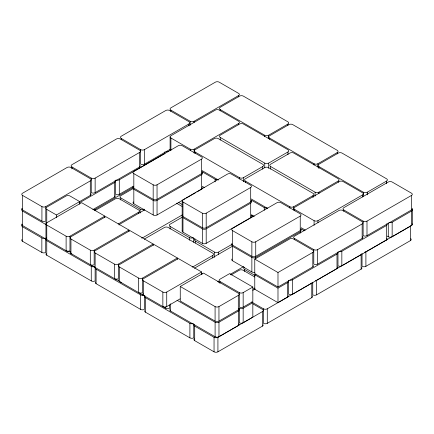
<?xml version="1.0" encoding="UTF-8"?>
<svg xmlns="http://www.w3.org/2000/svg" width="434" height="434" viewBox="0 0 434 434"><rect width="100%" height="100%" fill="white"/><g stroke="black" fill="none" stroke-linecap="round" stroke-linejoin="round"><path stroke-width="0.65" d="M45.798 206.595L90.299 180.902A2.734 1.579 0 0 0 90.299 178.667L70.948 167.497A2.734 1.579 0 0 0 67.08 167.497L22.579 193.19A2.734 1.579 0 0 0 22.579 195.425L22.579 209.947L41.924 221.118A2.734 1.579 0 0 0 45.798 221.118L45.798 206.595A2.734 1.579 0 0 1 41.924 206.595L22.579 195.425M71.919 166.938L91.265 178.108A2.734 1.579 0 0 0 95.138 178.108L139.639 152.415A2.734 1.579 0 0 0 139.639 150.18L120.289 139.01A2.734 1.579 0 0 0 116.42 139.01L71.919 164.703A2.734 1.579 0 0 0 71.919 166.938L71.919 168.918M121.249 138.446L140.594 149.616A2.734 1.579 0 0 0 144.468 149.616L188.969 123.923A2.734 1.579 0 0 0 188.969 121.688L169.618 110.518A2.734 1.579 0 0 0 165.75 110.518L121.249 136.211A2.734 1.579 0 0 0 121.249 138.446L121.249 139.764M170.844 110.106L190.195 121.276A2.734 1.579 0 0 0 194.063 121.276L238.564 95.583A2.734 1.579 0 0 0 238.564 93.348L219.219 82.178A2.734 1.579 0 0 0 215.345 82.178L170.844 107.871A2.734 1.579 0 0 0 170.844 110.106L170.844 111.424M79.655 201.571L69.983 195.984A2.734 1.579 0 0 0 66.114 195.984L46.764 207.154A2.734 1.579 0 0 0 46.764 209.389L56.436 214.976L79.655 201.571L79.655 204.208M79.758 201.512L90.299 195.425A2.734 1.579 0 0 0 90.89 193.705M91.265 178.108L91.265 192.631A2.734 1.579 0 0 0 95.138 192.631L139.639 166.938A2.734 1.579 0 0 0 140.421 165.614M140.594 149.616L140.594 164.139A2.734 1.579 0 0 0 144.468 164.139L170.231 149.263M79.351 202.862L114.484 182.578A2.734 1.579 0 0 0 114.923 180.669M115.992 180.05A2.734 1.579 0 0 0 119.296 179.801L163.797 154.108A2.734 1.579 0 0 0 164.236 152.198M170.909 137.996L190.26 149.166A2.734 1.579 0 0 0 194.128 149.166L238.629 123.473A2.734 1.579 0 0 0 238.629 121.238L219.284 110.068A2.734 1.579 0 0 0 215.41 110.068L170.909 135.761A2.734 1.579 0 0 0 170.909 137.996L170.909 150.538M92.822 209.611L114.484 197.101A2.734 1.579 0 0 0 115.194 195.577M115.428 180.463L115.428 194.323A2.734 1.579 0 0 0 119.296 194.323L133.352 186.208M93.869 209.823A2.734 1.579 0 0 0 95.095 209.416L133.743 187.103M94.948 210.615L115.444 198.783A2.734 1.579 0 0 1 119.312 198.783L138.663 209.953A2.734 1.579 0 0 1 138.663 212.188L138.663 213.506M133.65 188.269L120.766 195.707A2.734 1.579 0 0 0 120.766 197.942L120.766 199.922M133.824 173.633L153.175 184.808A2.734 1.579 0 0 0 157.043 184.808L201.544 159.11A2.734 1.579 0 0 0 201.544 156.875L182.199 145.705A2.734 1.579 0 0 0 178.325 145.705L133.824 171.397A2.734 1.579 0 0 0 133.824 173.633L133.824 188.155L153.175 199.331A2.734 1.579 0 0 0 157.043 199.331L201.544 173.633A2.734 1.579 0 0 0 201.984 171.728M104.811 216.094L81.592 202.683L46.764 222.794A2.734 1.579 0 0 0 46.764 225.029L66.114 236.199A2.734 1.579 0 0 0 69.983 236.199L104.811 216.094L104.811 217.412M220.184 109.547L264.686 135.24A2.734 1.579 0 0 0 268.559 135.24L287.905 124.07A2.734 1.579 0 0 0 287.905 121.835L243.403 96.142A2.734 1.579 0 0 0 239.535 96.142L220.184 107.312A2.734 1.579 0 0 0 220.184 109.547L220.184 110.865M133.39 187.369A2.734 1.579 0 0 0 133.824 189.273L153.175 200.443A2.734 1.579 0 0 0 157.043 200.443L201.544 174.75A2.734 1.579 0 0 0 201.984 172.846M118.167 224.02L138.663 212.188M144.489 209.942L119.892 224.139A2.734 1.579 0 0 0 119.117 225.051M128.996 230.058L105.777 216.647L70.948 236.758A2.734 1.579 0 0 0 70.948 238.993L90.299 250.163A2.734 1.579 0 0 0 94.167 250.163L128.996 230.058L128.996 231.376M133.39 201.891A2.734 1.579 0 0 0 133.824 203.796L153.175 214.966A2.734 1.579 0 0 0 157.043 214.966L185.15 198.739M186.322 198.067L195.691 192.653M196.862 191.98L200.964 189.615M195.029 151.998L239.535 177.69A2.734 1.579 0 0 0 243.403 177.69L262.754 166.52A2.734 1.579 0 0 0 262.754 164.285L218.248 138.592A2.734 1.579 0 0 0 214.38 138.592L195.029 149.763A2.734 1.579 0 0 0 195.029 151.998L195.029 153.316M220.25 137.437L264.751 163.13A2.734 1.579 0 0 0 268.624 163.13L287.97 151.96A2.734 1.579 0 0 0 287.97 149.725L243.469 124.032A2.734 1.579 0 0 0 239.601 124.032L220.25 135.202A2.734 1.579 0 0 0 220.25 137.437L220.25 140.079M182.345 214.895L143.112 237.544A2.734 1.579 0 0 1 141.538 237.995M182.405 217.098L170.106 224.194A2.734 1.579 0 0 0 170.106 226.429L170.106 229.071M182.969 202.011L202.32 213.181A2.734 1.579 0 0 0 206.193 213.181L250.695 187.488A2.734 1.579 0 0 0 250.695 185.253L231.344 174.083A2.734 1.579 0 0 0 227.476 174.083L182.969 199.776A2.734 1.579 0 0 0 182.969 202.011L182.969 216.533L202.32 227.704A2.734 1.579 0 0 0 206.193 227.704L250.695 202.011A2.734 1.579 0 0 0 251.129 200.101M153.186 244.022L129.967 230.611L95.138 250.722A2.734 1.579 0 0 0 95.138 252.957L114.484 264.127A2.734 1.579 0 0 0 118.357 264.127L153.186 244.022L153.186 245.34M269.525 138.034L314.026 163.726A2.734 1.579 0 0 0 317.9 163.726L337.245 152.556A2.734 1.579 0 0 0 337.245 150.321L292.744 124.629A2.734 1.579 0 0 0 288.876 124.629L269.525 135.799A2.734 1.579 0 0 0 269.525 138.034L269.525 139.352M182.535 215.741A2.734 1.579 0 0 0 182.969 217.651L202.32 228.821A2.734 1.579 0 0 0 206.193 228.821L250.695 203.128A2.734 1.579 0 0 0 251.129 201.219M177.37 257.986L154.151 244.581L119.323 264.686A2.734 1.579 0 0 0 119.323 266.921L138.674 278.091A2.734 1.579 0 0 0 142.542 278.091L177.37 257.986L177.37 259.304M182.535 230.264A2.734 1.579 0 0 0 182.969 232.174L202.32 243.344A2.734 1.579 0 0 0 206.193 243.344L250.695 217.651A2.734 1.579 0 0 0 251.129 215.741M245.34 181.043L289.841 206.736A2.734 1.579 0 0 0 293.709 206.736L313.06 195.566A2.734 1.579 0 0 0 313.06 193.331L268.559 167.638A2.734 1.579 0 0 0 264.686 167.638L245.34 178.808A2.734 1.579 0 0 0 245.34 181.043L245.34 182.361M270.556 166.482L315.062 192.175A2.734 1.579 0 0 0 318.93 192.175L338.281 181.005A2.734 1.579 0 0 0 338.281 178.77L293.775 153.077A2.734 1.579 0 0 0 289.907 153.077L270.556 164.247A2.734 1.579 0 0 0 270.556 166.482L270.556 169.124M144.343 239.373A2.734 1.579 0 0 1 145.048 238.662L164.399 227.492A2.734 1.579 0 0 1 168.267 227.492L212.774 253.185A2.734 1.579 0 0 1 212.774 255.42L193.423 266.59A2.734 1.579 0 0 1 192.197 267.002M195.023 238.874A2.734 1.579 0 0 0 195.262 240.951L214.608 252.127A2.734 1.579 0 0 0 218.481 252.127L231.946 244.347M232.206 246.387L195.316 267.686A2.734 1.579 0 0 0 194.606 268.391M201.56 271.95L178.341 258.545L143.508 278.65A2.734 1.579 0 0 0 143.508 280.885L162.858 292.055A2.734 1.579 0 0 0 166.732 292.055L201.56 271.95L201.56 274.586M232.516 230.611L251.866 241.787A2.734 1.579 0 0 0 255.734 241.787L300.241 216.089A2.734 1.579 0 0 0 300.241 213.859L280.89 202.683A2.734 1.579 0 0 0 277.022 202.683L232.516 228.382A2.734 1.579 0 0 0 232.516 230.611L232.516 245.134L251.866 256.31A2.734 1.579 0 0 0 255.734 256.31L300.241 230.611A2.734 1.579 0 0 0 300.946 229.087M180.256 286.483L203.475 273.078L238.304 293.183A2.734 1.579 0 0 1 238.304 295.418L238.304 309.941L218.953 321.111A2.734 1.579 0 0 1 215.085 321.111L180.256 301.006L180.256 286.483L215.085 306.588A2.734 1.579 0 0 0 218.953 306.588L238.304 295.418M162.858 292.055L162.858 306.578A2.734 1.579 0 0 0 166.732 306.578L180.083 298.869M294.746 209.492L314.091 220.662A2.734 1.579 0 0 0 317.965 220.662L362.466 194.969A2.734 1.579 0 0 0 362.466 192.734L343.12 181.564A2.734 1.579 0 0 0 339.247 181.564L294.746 207.257A2.734 1.579 0 0 0 294.746 209.492L294.746 210.81M318.865 166.52L363.366 192.213A2.734 1.579 0 0 0 367.24 192.213L386.591 181.043A2.734 1.579 0 0 0 386.591 178.808L342.084 153.115A2.734 1.579 0 0 0 338.216 153.115L318.865 164.285A2.734 1.579 0 0 0 318.865 166.52L318.865 168.501M231.924 244.532A2.734 1.579 0 0 0 232.516 246.252L251.866 257.427A2.734 1.579 0 0 0 255.734 257.427L300.241 231.729A2.734 1.579 0 0 0 300.675 229.825M254.769 259.098L289.597 238.993A2.734 1.579 0 0 1 293.465 238.993L312.816 250.163A2.734 1.579 0 0 1 312.816 252.398L312.816 266.921L277.988 287.031L254.769 273.626L254.769 259.098L277.988 272.509L312.816 252.398M230.248 274.326L243.713 266.552M231.04 274.988L239.237 270.252A2.734 1.579 0 0 1 243.111 270.252L254.834 277.022M288.371 295.559A2.734 1.579 0 0 1 287.661 297.084L277.988 302.672L254.769 289.261L254.769 274.738L255.908 274.082M239.291 292.614A2.734 1.579 0 0 0 243.159 292.614L252.832 287.031L252.832 301.554L243.159 307.136A2.734 1.579 0 0 1 239.291 307.136L239.291 292.614L219.94 281.444A2.734 1.579 0 0 1 219.94 279.208L229.613 273.621L252.832 287.031M294.436 238.434L313.782 249.604A2.734 1.579 0 0 0 317.655 249.604L362.157 223.911A2.734 1.579 0 0 0 362.157 221.676L342.806 210.506A2.734 1.579 0 0 0 338.938 210.506L294.436 236.199A2.734 1.579 0 0 0 294.436 238.434L294.436 239.752M343.777 209.947L363.128 221.118A2.734 1.579 0 0 0 366.996 221.118L411.497 195.425A2.734 1.579 0 0 0 411.497 193.19L392.152 182.02A2.734 1.579 0 0 0 388.278 182.02L343.777 207.712A2.734 1.579 0 0 0 343.777 209.947L343.777 211.266M253.087 289.066L254.845 288.051M252.843 290.33L255.181 288.973M313.782 249.604L313.782 264.127A2.734 1.579 0 0 0 317.655 264.127L362.157 238.434A2.734 1.579 0 0 0 362.591 236.525M363.128 221.118L363.128 235.64A2.734 1.579 0 0 0 366.996 235.64L411.497 209.947A2.734 1.579 0 0 0 412.094 208.228M177.039 300.241L215.101 322.218A2.734 1.579 0 0 0 218.975 322.218L238.32 311.048A2.734 1.579 0 0 0 238.754 309.138M243.159 308.254L252.832 302.666L252.832 317.189L243.159 322.777A2.734 1.579 0 0 1 239.291 322.777L239.291 308.254A2.734 1.579 0 0 0 243.159 308.254L243.159 322.777M254.769 274.738L277.988 288.143L287.661 282.561A2.734 1.579 0 0 0 288.371 281.037M289.858 280.174A2.734 1.579 0 0 0 292.5 279.767L337.001 254.074A2.734 1.579 0 0 0 337.598 252.355M338.856 251.622A2.734 1.579 0 0 0 341.84 251.281L386.347 225.588A2.734 1.579 0 0 0 386.781 223.678M389.168 222.577A2.734 1.579 0 0 0 392.152 222.235L411.497 211.065A2.734 1.579 0 0 0 412.094 209.345M194.107 324.41A2.734 1.579 0 0 0 194.703 326.129L214.049 337.299A2.734 1.579 0 0 0 217.922 337.299L262.424 311.607A2.734 1.579 0 0 0 262.424 309.371L253.044 303.957M251.671 301.999L263.405 308.802A2.734 1.579 0 0 0 267.279 308.802L311.78 283.109A2.734 1.579 0 0 0 312.485 282.404M315.388 280.727A2.734 1.579 0 0 0 316.619 280.315L361.121 254.622A2.734 1.579 0 0 0 361.896 253.711M364.674 252.208A2.734 1.579 0 0 0 365.9 251.796L410.401 226.103A2.734 1.579 0 0 0 410.64 225.946M169.889 309.523A2.734 1.579 0 0 0 170.6 311.048L215.101 336.741A2.734 1.579 0 0 0 218.975 336.741L238.32 325.571A2.734 1.579 0 0 0 238.917 323.851M288.632 280.429L288.632 294.29A2.734 1.579 0 0 0 292.5 294.29L337.001 268.597A2.734 1.579 0 0 0 337.44 266.688M337.972 251.942L337.972 265.803A2.734 1.579 0 0 0 341.84 265.803L386.347 240.111A2.734 1.579 0 0 0 386.938 238.391M387.106 236.085L388.278 236.758A2.734 1.579 0 0 0 392.152 236.758L411.497 225.588A2.734 1.579 0 0 0 412.094 223.868M362.032 253.776L362.032 266.319A2.734 1.579 0 0 0 365.9 266.319L410.401 240.626A2.734 1.579 0 0 0 410.841 238.722M194.264 338.742A2.734 1.579 0 0 0 194.703 340.652L214.049 351.822A2.734 1.579 0 0 0 217.922 351.822L262.424 326.129A2.734 1.579 0 0 0 263.199 324.806M263.405 308.802L263.405 323.325A2.734 1.579 0 0 0 267.279 323.325L311.78 297.632A2.734 1.579 0 0 0 312.214 295.728M312.746 282.301L312.746 294.838A2.734 1.579 0 0 0 316.619 294.838L361.121 269.145A2.734 1.579 0 0 0 361.712 267.425M301.196 227.736L305.297 230.107M202.054 170.578L218.454 180.045M251.194 198.946L267.588 208.412M202.211 171.783L215.09 179.22A2.734 1.579 0 0 0 217.732 179.627M251.357 200.155L264.241 207.593A2.734 1.579 0 0 0 267.219 207.935M300.903 228.761L304.413 230.79M202.211 186.305L204.55 187.656M251.357 214.678L254.286 216.371M251.319 215.378L253.662 216.729M250.668 217.087L251.845 217.765M178.77 202.537L182.291 204.571M176.475 203.188L182.34 206.573M231.924 259.055A2.734 1.579 0 0 0 232.516 260.774L251.866 271.95A2.734 1.579 0 0 0 254.85 272.292M120.766 197.942L140.117 209.117A2.734 1.579 0 0 0 143.985 209.117L143.985 210.436M170.106 226.429L189.457 237.604A2.734 1.579 0 0 0 193.325 237.604L193.325 242.221M244.559 267.181A2.734 1.579 0 0 0 244.559 269.416L255.111 275.509M201.181 273.301L202.352 273.979M22.34 208.987A2.734 1.579 0 0 0 22.579 211.065L45.999 224.59M21.868 224.063A2.734 1.579 0 0 0 22.579 225.588L67.08 251.281A2.734 1.579 0 0 0 70.384 251.53M70.514 251.606A2.734 1.579 0 0 0 70.948 253.516L116.42 279.767A2.734 1.579 0 0 0 118.715 280.218M118.732 279.724A2.734 1.579 0 0 0 119.323 281.444L165.761 308.254A2.734 1.579 0 0 0 169.634 308.254L169.634 304.956M46.161 238.95A2.734 1.579 0 0 0 46.753 240.675L91.259 266.368A2.734 1.579 0 0 0 94.238 266.709M95.659 267.252A2.734 1.579 0 0 0 96.093 269.161L140.6 294.854A2.734 1.579 0 0 0 143.583 295.196M144.961 295.717A2.734 1.579 0 0 0 145.395 297.621L189.897 323.319A2.734 1.579 0 0 0 193.201 323.569M22.264 224.671A2.734 1.579 0 0 0 22.503 226.749L41.848 237.919A2.734 1.579 0 0 0 44.832 238.261M46.161 253.472A2.734 1.579 0 0 0 46.753 255.197L91.259 280.89A2.734 1.579 0 0 0 95.127 280.89L95.138 252.957M95.659 281.774A2.734 1.579 0 0 0 96.093 283.684L140.6 309.377A2.734 1.579 0 0 0 144.468 309.377L144.468 295.516M144.685 310.619A2.734 1.579 0 0 0 145.395 312.144L189.897 337.842A2.734 1.579 0 0 0 193.765 337.842L193.765 323.976M21.906 239.552A2.734 1.579 0 0 0 22.503 241.271L41.848 252.442A2.734 1.579 0 0 0 45.722 252.442L45.722 238.581M412.3 209.947L412.3 224.47M411.497 195.425L411.497 209.947M411.497 211.065L411.497 225.588M410.401 226.103L410.401 240.626M392.152 222.235L392.152 236.758M388.278 222.897L388.278 236.758M386.591 181.043L386.591 183.685M386.347 225.588L386.347 240.111M367.24 192.213L367.24 194.855M366.996 221.118L366.996 235.64M365.9 251.796L365.9 266.319M363.366 192.213L363.366 196.173M362.466 194.969L362.466 196.949M362.157 223.911L362.157 238.434M361.121 254.622L361.121 269.145M341.84 251.281L341.84 265.803M338.281 181.005L338.281 182.323M337.245 152.556L337.245 153.875M337.001 254.074L337.001 268.597M318.93 192.175L318.93 193.499M317.965 220.662L317.965 222.642M317.9 163.726L317.9 167.03M317.655 249.604L317.655 264.127M316.619 280.315L316.619 294.838M315.062 192.175L315.062 196.135M314.091 220.662L314.091 225.284M314.026 163.726L314.026 165.05M313.06 195.566L313.06 197.546M311.78 283.109L311.78 297.632M300.241 216.089L300.241 230.611M300.241 231.729L300.241 233.053M293.709 206.736L293.709 210.04M292.5 279.767L292.5 294.29M289.841 206.736L289.841 208.06M287.97 151.96L287.97 154.602M287.905 124.07L287.905 125.388M287.661 282.561L287.661 297.084M277.988 272.509L277.988 287.031M277.988 288.143L277.988 302.672M268.624 163.13L268.624 168.414M268.559 135.24L268.559 138.544M267.279 308.802L267.279 323.325M264.751 163.13L264.751 167.752M264.686 135.24L264.686 136.564M264.241 207.593L264.241 210.235M262.754 166.52L262.754 169.162M262.424 311.607L262.424 326.129M255.734 241.787L255.734 256.31M255.734 257.427L255.734 258.745M251.866 241.787L251.866 256.31M251.866 257.427L251.866 271.95M250.695 187.488L250.695 202.011M250.695 203.128L250.695 217.651M244.559 269.416L244.559 271.396M243.403 177.69L243.403 181.651M243.159 292.614L243.159 307.136M239.535 177.69L239.535 179.014M238.629 123.473L238.629 124.791M238.564 95.583L238.564 96.901M238.32 311.048L238.32 325.571M232.516 246.252L232.516 260.774M219.94 281.444L219.94 283.424M218.975 322.218L218.975 336.741M218.953 306.588L218.953 321.111M218.535 282.409L218.535 281.091A2.734 1.579 0 0 1 217.646 281.433M218.481 252.127L218.481 254.763M217.922 337.299L217.922 351.822M215.09 179.22L215.09 181.862M215.085 306.588L215.085 321.111M215.101 322.218L215.101 336.741M214.608 252.127L214.608 257.405M214.049 337.299L214.049 351.822M212.774 255.42L212.774 258.062M206.193 213.181L206.193 227.704M206.193 228.821L206.193 243.344M202.32 213.181L202.32 227.704M202.32 228.821L202.32 243.344M201.544 159.11L201.544 173.633M201.544 174.75L201.544 189.273A2.734 1.579 0 0 0 201.984 187.369M195.262 240.951L195.262 242.931M194.703 326.129L194.703 340.652M194.128 149.166L194.128 153.126M194.063 121.276L194.063 122.6M190.26 149.166L190.26 150.489M190.195 121.276L190.195 125.236M189.897 323.319L189.897 337.842M189.457 237.604L189.457 240.241M188.969 123.923L188.969 125.903M182.969 217.651L182.969 232.174M182.172 200.893L182.172 215.416M182.172 216.533L182.172 231.056M170.6 303.784L170.6 311.048M170.106 136.878L170.106 150.739M166.732 292.055L166.732 306.578M165.761 306.936L165.761 308.254M164.784 151.954L164.784 153.934M157.043 184.808L157.043 199.331M157.043 200.443L157.043 214.966M153.175 184.808L153.175 199.331M153.175 200.443L153.175 214.966M145.395 297.621L145.395 312.144M144.468 149.616L144.468 164.139M143.508 280.885L143.508 295.408A2.734 1.579 0 0 1 143.074 293.498M142.542 278.091L142.542 292.614A2.734 1.579 0 0 1 138.674 292.614L138.674 278.091M140.6 294.854L140.6 309.377M140.117 209.117L140.117 213.078M139.639 152.415L139.639 166.938M133.824 189.273L133.824 203.796M119.323 266.921L119.323 281.444M119.296 179.801L119.296 194.323M118.357 264.127L118.357 278.65A2.734 1.579 0 0 1 114.484 278.65L114.484 264.127M114.484 182.578L114.484 197.101M96.093 269.161L96.093 283.684M95.138 178.108L95.138 192.631M95.095 209.416L95.095 210.734M94.167 250.163L94.167 264.686A2.734 1.579 0 0 1 90.299 264.686L90.299 250.163M91.259 266.368L91.259 280.89M90.299 180.902L90.299 195.425M70.948 238.993L70.948 253.516M69.983 236.199L69.983 250.722A2.734 1.579 0 0 1 66.114 250.722L66.114 236.199M56.436 214.976L56.436 217.613M46.764 209.389L46.764 223.25M46.764 225.029L46.764 239.552A2.734 1.579 0 0 1 46.172 237.832M46.753 240.675L46.753 255.197M45.961 223.911L45.961 238.434M41.924 206.595L41.924 221.118M41.848 237.919L41.848 252.442M22.579 211.065L22.579 225.588M22.503 226.749L22.503 241.271M313.598 265.597A2.734 1.579 0 0 1 312.816 266.921M46.172 223.401A2.734 1.579 0 0 1 46.172 222.192M22.579 209.947A2.734 1.579 0 0 1 21.868 208.423M95.138 267.48A2.734 1.579 0 0 1 94.428 265.955M133.824 188.155A2.734 1.579 0 0 1 133.39 186.251M182.969 216.533A2.734 1.579 0 0 1 182.535 214.624M232.516 245.134A2.734 1.579 0 0 1 231.924 243.414M238.895 308.221A2.734 1.579 0 0 1 238.304 309.941M168.652 151.292A2.734 1.579 0 0 1 166.01 151.699M121.26 282.561A2.734 1.579 0 0 1 120.549 281.85M71.919 254.074A2.734 1.579 0 0 1 71.485 253.749M71.322 253.559A2.734 1.579 0 0 1 71.138 253.163M411.112 225.398A2.734 1.579 0 0 1 410.841 225.778"/></g></svg>
